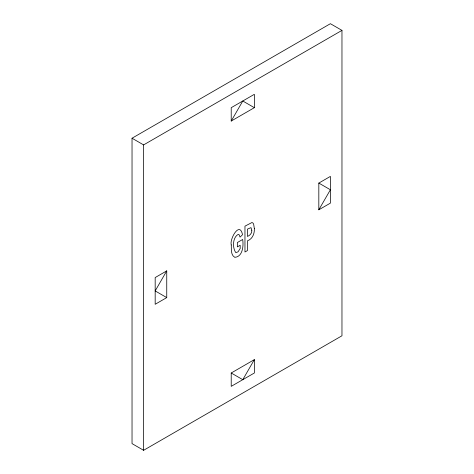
<?xml version="1.0" encoding="UTF-8"?>
<svg xmlns="http://www.w3.org/2000/svg" width="474" height="474" viewBox="0 0 474 474"><rect width="100%" height="100%" fill="white"/><g stroke="black" fill="none" stroke-linecap="round" stroke-linejoin="round"><path stroke-width="0.71" d="M231.217 121.042L242.783 101.003L254.354 107.681L231.217 121.042L231.217 107.681L254.354 94.32L254.354 107.681M166.747 270.879L155.176 290.923L166.747 297.601L155.176 304.284L155.176 277.563L166.747 270.879L166.747 297.601M318.824 209.798L330.396 189.76L318.824 183.077L330.396 176.399L330.396 203.121L318.824 209.798L318.824 183.077M254.354 359.636L242.783 379.68L231.217 372.997L254.354 359.636L254.354 372.997L231.217 386.357L231.217 372.997M132.033 138.224L330.396 23.7L341.967 30.383L341.967 335.776L143.604 450.3L132.033 443.617L132.033 138.224L143.604 144.902L341.967 30.383M143.604 144.902L143.604 450.3M231.259 244.945C231.496 248.945 230.577 255.101 234.826 257.341C242.925 256.73 243.642 245.36 242.676 239.471L237.344 242.552L237.344 246.901L240.176 245.265L240.176 248.542L238.055 251.812L235.851 252.672C232.319 247.932 232.515 237.421 238.28 234.316L239.086 234.677L240.057 237.119L242.516 234.731C239.761 220.671 229.463 239.068 231.259 244.945M254.354 228.693C254.603 233.694 252.476 239.05 247.434 240.828L247.434 250.574L244.963 252.002L244.963 226.163L251.878 222.561L252.843 222.922L253.643 224.072L254.354 228.693M251.801 230.234C252.049 233.137 250.023 235.43 247.434 236.437L247.434 229.108L250.965 227.644L251.801 230.234"/></g></svg>
